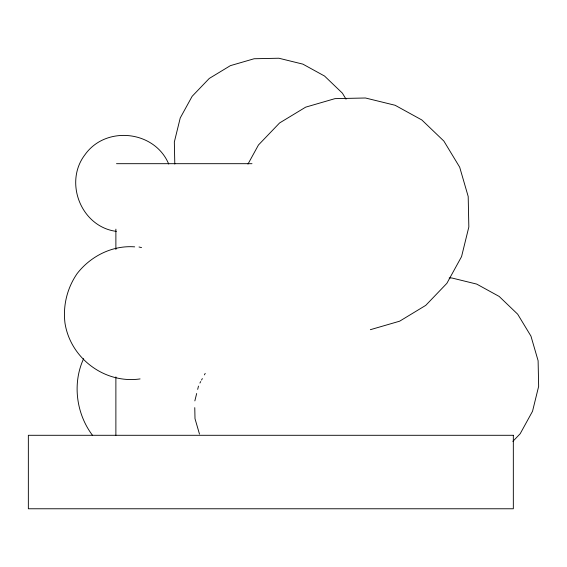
<?xml version="1.0" encoding="UTF-8"?>
<svg xmlns="http://www.w3.org/2000/svg" width="567" height="567" viewBox="0 0 567 567"><rect width="100%" height="100%" fill="white"/><g stroke="black" fill="none" stroke-linecap="round" stroke-linejoin="round"><path stroke-width="0.85" d="M194.85 400.897L196.664 393.498M197.677 389.38L198.485 386.092M83.64 358.663C72.2 383.37 76.198 413.832 92.605 435.449M247.97 164.083L258.467 144.982L279.581 122.961L305.677 107.149L334.977 98.637L365.481 97.999L395.114 105.271L421.848 119.97L443.876 141.084L459.681 167.18L468.193 196.48L468.838 226.984L461.559 256.617L446.86 283.351L425.746 305.372L399.65 321.184L370.35 329.696M199.91 383.044L200.725 381.556M201.54 380.074L202.355 378.586M204.396 374.879L205.211 373.391M512.844 441.388L520.187 433.734L532.533 411.266L538.65 386.368L538.111 360.732L530.953 336.111L517.671 314.182L499.166 296.435L476.698 284.088L451.8 277.972L449.149 278.028M134.691 246.858C112.436 245.157 90.677 256.114 77.147 273.577C67.147 288.05 62.824 305.663 64.985 323.119C70.506 358.365 104.668 384.015 140.077 378.926M116.504 163.686L251.982 163.686M116.341 231.371C81.364 226.963 63.624 182.588 84.922 154.791C105.845 125.13 154.756 130.523 168.711 164.04M139.014 246.992L141.552 247.616M346.04 99.19L342.383 93.144L324.537 76.035L302.87 64.128L278.858 58.231L254.144 58.748L230.4 65.644L209.251 78.459L192.142 96.305L180.235 117.971L174.338 141.977L174.799 164.047M199.492 434.109L194.998 418.659L194.772 407.645M115.881 229.153L115.881 249.501M115.881 376.899L115.881 435.293M513.333 435.293L28.35 435.293L28.35 508.769L513.333 508.769L513.333 435.293"/></g></svg>
